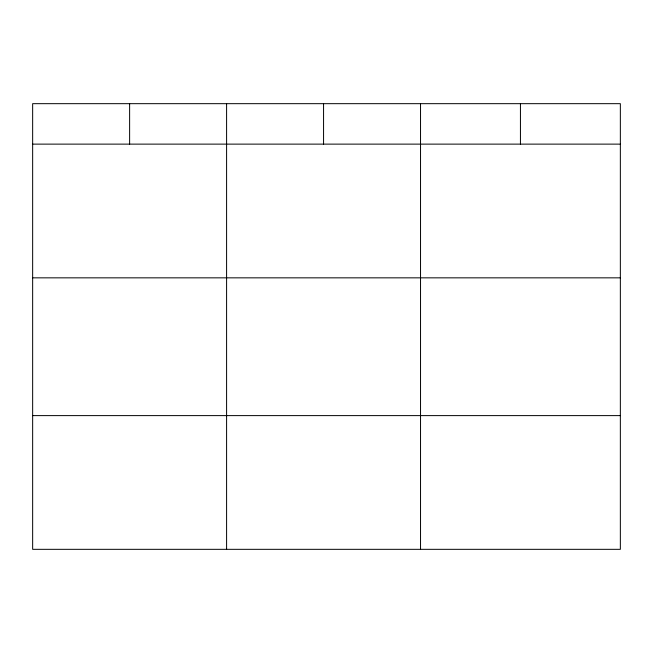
<?xml version="1.0" encoding="UTF-8"?>
<svg xmlns="http://www.w3.org/2000/svg" width="653" height="653" viewBox="0 0 653 653"><rect width="100%" height="100%" fill="white"/><g stroke="black" fill="none" stroke-linecap="round" stroke-linejoin="round"><path stroke-width="0.98" d="M620.35 144.125L620.35 549.328L32.65 549.328L32.65 103.672L620.35 103.672L620.35 144.125L32.65 144.125M32.65 277.843L620.35 277.843M32.65 415.61L620.35 415.61M520.441 103.672L520.441 144.125M420.532 103.672L420.532 549.328M323.561 103.672L323.561 144.125M226.591 103.672L226.591 549.328M129.621 103.672L129.621 144.125"/></g></svg>
